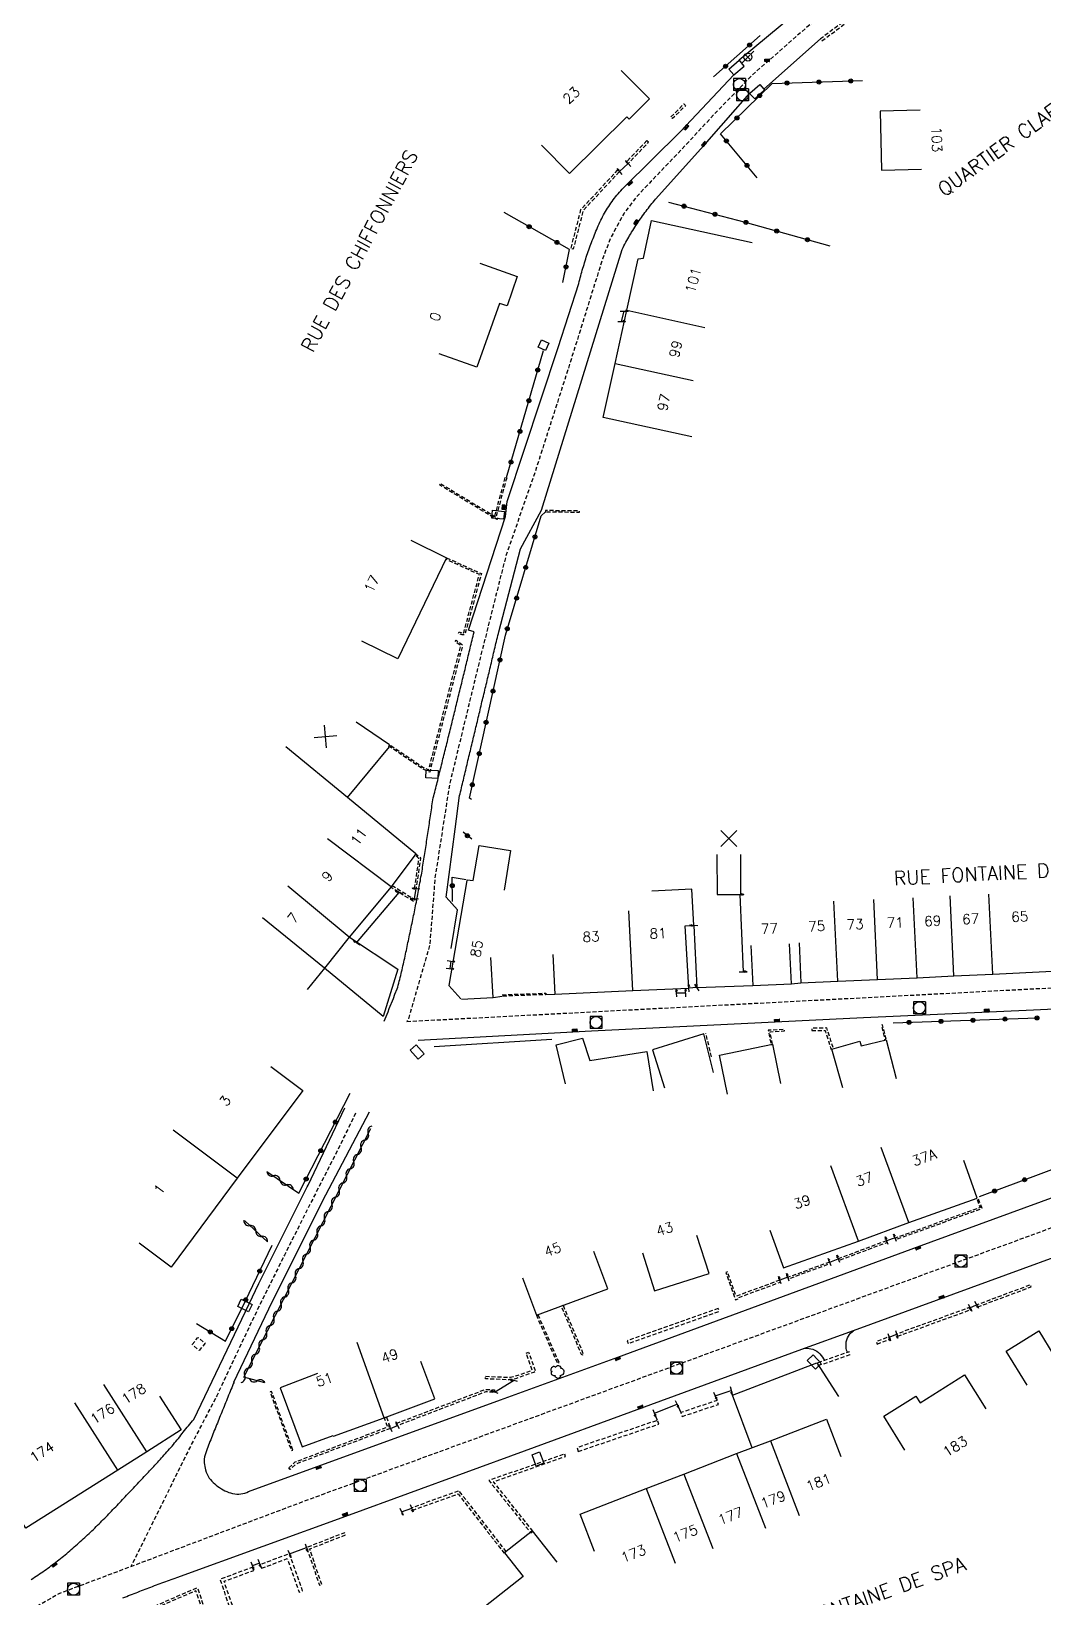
# Model space of a CAD drawing. Header units: millimetres. Extents: x 119599 to 140000, y 124063 to 129001.
# Drawn here: x 139207.2 to 139333.9, y 128109.9 to 128305.7 of the extents above; entities that cross this region are included whole.
import ezdxf
from ezdxf.enums import TextEntityAlignment as Align

# ---------------------------------------------------------------- set-up
doc = ezdxf.new("R2010")
doc.units = ezdxf.units.MM
doc.linetypes.add('DASHED', pattern=[0.75, 0.5, -0.25])
doc.layers.get('0').update_dxf_attribs({"linetype": 'CONTINUOUS'})
for name, color, linetype in [('W0001', 6, 'DASHED'), ('W0008', 7, 'CONTINUOUS'), ('W0017', 7, 'CONTINUOUS'), ('W0100', 7, 'CONTINUOUS'), ('W0105', 7, 'CONTINUOUS'), ('W0112', 1, 'DASHED'), ('W0300', 7, 'CONTINUOUS'), ('W0310', 3, 'CONTINUOUS'), ('W0322', 7, 'CONTINUOUS'), ('W0400', 7, 'CONTINUOUS'), ('W0420', 7, 'CONTINUOUS'), ('W0454', 7, 'CONTINUOUS'), ('W0989', 7, 'CONTINUOUS'), ('W0991', 7, 'CONTINUOUS'), ('W1102', 7, 'CONTINUOUS'), ('W1471', 7, 'CONTINUOUS')]:
    doc.layers.add(name, color=color, linetype=linetype)
doc.styles.get("Standard").update_dxf_attribs({"font": 'romans.shx', "width": 0.85})

# ---------------------------------------------------------------- blocks, each defined once
blk = doc.blocks.new('T420')
for p, q in [((0.75, 0.75), (-0.75, 0.75)), ((-0.75, 0.75), (-0.75, -0.75)), ((0.75, 0.75), (0.75, -0.75)), ((0.75, -0.75), (-0.75, -0.75))]:
    blk.add_line(p, q)
blk.add_ellipse((0, 0), major_axis=(-0.53, 0.53), ratio=1, start_param=3.926991, end_param=10.210176)
blk = doc.blocks.new('T400')
for p, q in [((-0.15, 0.3), (0.15, 0.3)), ((-0.15, -0.25), (-0.15, 0.3)), ((-0.15, 0.15), (0.15, 0.15)), ((-0.15, 0), (0.15, 0)), ((0.15, 0.3), (0.15, -0.25)), ((-0.15, -0.15), (0.15, -0.15)), ((-0.15, -0.25), (-0.15, -0.3)), ((-0.15, -0.3), (0.15, -0.3)), ((0.15, -0.3), (0.15, -0.25))]:
    blk.add_line(p, q)
blk = doc.blocks.new('t105o')
for p, q in [((-0.5, 0), (0.5, 0)), ((0.5, 0), (0.2, 0.1)), ((0.5, 0), (0.2, -0.1))]:
    blk.add_line(p, q)
blk = doc.blocks.new('T1471')
at = {"color": 0, "linetype": 'Continuous', "flags": 128}
blk.add_lwpolyline([(-0.75, -0.5), (-0.75, 0.5), (0.75, 0.5), (0.75, -0.5), (-0.75, -0.5)], dxfattribs=at)
blk = doc.blocks.new('T300')
for p, q in [((-0.8, 0.51), (-0.86, 0.34)), ((-0.86, 0.34), (-0.86, 0.17)), ((-0.86, 0.17), (-0.74, 0.06)), ((-0.69, 0.63), (-0.8, 0.51)), ((-0.8, -0.06), (-0.74, 0.06)), ((-0.74, 0.06), (-0.69, 0.11)), ((-0.57, 0.69), (-0.69, 0.63)), ((-0.46, 0.69), (-0.57, 0.69)), ((-0.29, 0.63), (-0.46, 0.69)), ((-0.29, 0.63), (-0.17, 0.74)), ((-0.23, 0.57), (-0.29, 0.63)), ((-0.17, 0.74), (-0.06, 0.8)), ((-0.06, 0.8), (0.06, 0.8)), ((0.06, 0.8), (0.23, 0.74)), ((0.23, 0.74), (0.34, 0.63)), ((0.34, 0.63), (0.4, 0.51)), ((0.46, 0.46), (0.34, 0.46)), ((0.4, 0.51), (0.4, 0.46)), ((0.57, 0.4), (0.46, 0.46)), ((0.57, 0.4), (0.69, 0.29)), ((0.69, 0.29), (0.74, 0.17)), ((0.74, 0.06), (0.69, -0.17)), ((0.74, 0.17), (0.74, 0.06)), ((-0.8, -0.17), (-0.8, -0.06)), ((-0.8, -0.23), (-0.8, -0.17)), ((-0.74, -0.34), (-0.8, -0.23)), ((-0.69, -0.4), (-0.74, -0.34)), ((-0.51, -0.46), (-0.69, -0.4)), ((-0.4, -0.46), (-0.51, -0.46)), ((-0.4, -0.46), (-0.34, -0.46)), ((-0.34, -0.46), (-0.34, -0.4)), ((-0.34, -0.51), (-0.34, -0.46)), ((-0.29, -0.63), (-0.34, -0.51)), ((-0.17, -0.74), (-0.29, -0.63)), ((-0.06, -0.8), (-0.17, -0.74)), ((0.06, -0.8), (-0.06, -0.8)), ((0.17, -0.74), (0.06, -0.8)), ((0.23, -0.69), (0.17, -0.74)), ((0.29, -0.46), (0.23, -0.46)), ((0.29, -0.63), (0.23, -0.69)), ((0.46, -0.4), (0.29, -0.46)), ((0.34, -0.51), (0.29, -0.63)), ((0.34, -0.51), (0.34, -0.46)), ((0.57, -0.34), (0.46, -0.4)), ((0.63, -0.29), (0.57, -0.34)), ((0.69, -0.17), (0.63, -0.29))]:
    blk.add_line(p, q)
blk = doc.blocks.new('t112o')
at = {"color": 0, "linetype": 'Continuous'}
for p, q in [((-0.5, 0.5), (0.5, 0.5)), ((-0.5, -0.5), (-0.5, 0.5)), ((0.5, 0.5), (0.5, -0.5)), ((0.5, -0.5), (-0.5, -0.5))]:
    blk.add_line(p, q, dxfattribs=at)
blk = doc.blocks.new('T454')
for p, q in [((-0.25, 0.25), (0.25, -0.25)), ((-0.25, -0.25), (0.25, 0.25)), ((0.75, 0.75), (0.375, 0.375)), ((-0.375, -0.375), (-0.75, -0.75))]:
    blk.add_line(p, q)
blk.add_ellipse((0, 0), major_axis=(0.354, 0.354), ratio=1, start_param=5.497787143782138, end_param=11.78097245096172)
blk = doc.blocks.new('t322o')
at = {"color": 0, "linetype": 'Continuous'}
for radius in [0.25, 0.15]:
    blk.add_circle((0, 0), radius, dxfattribs=at)
blk = doc.blocks.new('t310o')
at = {"color": 0, "linetype": 'Continuous'}
for centre, start, end in [((-0.5, 0.38), 216.8699, 323.1304), ((0.5, -0.37), 36.8699, 143.1303)]:
    blk.add_arc(centre, 0.625, start, end, dxfattribs=at)
blk = doc.blocks.new('t991o')
at = {"color": 0, "linetype": 'Continuous'}
for p, q in [((-1, 1), (1, -1)), ((-1, -1), (1, 1))]:
    blk.add_line(p, q, dxfattribs=at)

msp = doc.modelspace()

# ---------------------------------------------------------------- linework, layer by layer
at = {"layer": 'W0001', "flags": 128}
for points in [[(139468.25, 128515.43), (139466.72, 128510.46), (139465.15, 128505.4), (139462.57, 128496.9), (139461.75, 128494.07), (139460.79, 128490.73), (139460.13, 128488.43), (139458.82, 128482.54), (139457.54, 128477.65), (139456.53, 128473.46), (139454.64, 128465.25), (139453.02, 128457.68), (139451.5, 128450.15), (139449.09, 128437.3), (139446.37, 128421.27), (139444.26, 128408.9), (139441.62, 128394.5), (139441.29, 128392.53), (139440.64, 128390.06), (139439.77, 128388.02), (139438.61, 128384.76), (139436.42, 128381.79), (139432.71, 128377.53), (139428.8, 128373.41), (139424.29, 128369.32), (139394.27, 128337.52), (139375.3, 128349.34), (139368.57, 128353.77), (139304.43, 128306.35), (139297.39, 128300.18), (139292.6, 128295.25), (139289.59, 128291.99), (139287.08, 128289.34), (139284.77, 128286.92), (139282.86, 128284.89), (139281.38, 128282.92), (139279.7, 128279.86), (139278.67, 128277.17), (139274.64, 128264.27), (139270.07, 128250.02), (139266.63, 128240.23), (139263.34, 128227.15), (139259.53, 128211.44), (139257.72, 128199.78), (139257.08, 128191.47), (139254.4, 128182.16), (139254.23, 128181.89)], [(139563.02, 128239.66), (139436.82, 128193.35), (139395.59, 128178.28), (139241.5, 128121.95), (139210.69, 128110.34), (139206.44, 128107.86), (139200.22, 128104.4), (139185.68, 128095.07), (139175.07, 128088.1), (139130.89, 128058.94), (139123.69, 128054.1), (139120.53, 128051.87), (139117.35, 128049.53), (139113.85, 128046.61), (139110.55, 128043.64), (139107.81, 128040.96), (139104.23, 128037.07), (139100.81, 128033.05), (139097.46, 128028.67), (139094.39, 128024.27), (139091.96, 128020.44), (139088.6, 128014.49), (139086.7, 128010.5), (139084.15, 128004.07), (139082.63, 128000)], [(139254.23, 128181.89), (139378.78, 128188.38), (139400.41, 128187.16), (139409.31, 128183.29)], [(139247.81, 128170.42), (139245.13, 128164.96), (139241.58, 128158.02), (139238.91, 128152.69), (139235.77, 128146.37), (139233.52, 128141.64), (139230.44, 128135.1), (139227.02, 128128.54), (139219.71, 128113.74)]]:
    msp.add_lwpolyline(points, dxfattribs=at)
at = {"layer": 'W0008', "flags": 128}
for points in [[(139251.39, 128181.91), (139251.87, 128183.11), (139251.87, 128183.11), (139252.02, 128183.49), (139252.55, 128184.77), (139252.55, 128184.77), (139252.55, 128184.77), (139252.55, 128184.77), (139252.55, 128184.77), (139252.55, 128184.77), (139252.55, 128184.77), (139252.73, 128185.28), (139253.01, 128185.95), (139253.01, 128185.95), (139253.01, 128185.95), (139253.07, 128186.19), (139253.14, 128186.43), (139253.2, 128186.67), (139253.26, 128186.91), (139253.32, 128187.15), (139253.38, 128187.39), (139253.44, 128187.63), (139253.5, 128187.87), (139253.55, 128188.11), (139253.61, 128188.35), (139253.67, 128188.6), (139253.72, 128188.84), (139253.78, 128189.08), (139253.83, 128189.32), (139253.89, 128189.56), (139253.94, 128189.8), (139253.99, 128190.05), (139254.04, 128190.29), (139254.1, 128190.53), (139254.15, 128190.77), (139254.2, 128191.02), (139254.25, 128191.26), (139254.3, 128191.5), (139254.35, 128191.74), (139254.4, 128191.98), (139254.45, 128192.23), (139254.51, 128192.47), (139254.56, 128192.71), (139254.61, 128192.95), (139254.66, 128193.2), (139254.71, 128193.44), (139254.76, 128193.68), (139254.81, 128193.92), (139254.86, 128194.16), (139254.91, 128194.4), (139254.96, 128194.64), (139255.01, 128194.88), (139255.06, 128195.12), (139255.11, 128195.36), (139255.16, 128195.6), (139255.21, 128195.84), (139255.26, 128196.08), (139255.3, 128196.33), (139255.35, 128196.57), (139255.4, 128196.81), (139255.45, 128197.05), (139255.49, 128197.29), (139255.54, 128197.53), (139255.58, 128197.77), (139255.63, 128198.01), (139255.67, 128198.25), (139255.72, 128198.5), (139255.76, 128198.74), (139255.81, 128198.98), (139255.85, 128199.22), (139255.9, 128199.46), (139255.94, 128199.71), (139255.98, 128199.95), (139256.03, 128200.2), (139256.07, 128200.44), (139256.11, 128200.69), (139256.15, 128200.93), (139256.19, 128201.18), (139256.23, 128201.42), (139256.27, 128201.67), (139256.3, 128201.91), (139256.34, 128202.16), (139256.38, 128202.41), (139256.42, 128202.65), (139256.46, 128202.9), (139256.5, 128203.15), (139256.54, 128203.39), (139256.57, 128203.64), (139256.61, 128203.89), (139256.65, 128204.14), (139256.69, 128204.39), (139256.73, 128204.63), (139256.76, 128204.88), (139256.8, 128205.13), (139256.84, 128205.38), (139256.88, 128205.63), (139256.91, 128205.87), (139256.95, 128206.12), (139256.99, 128206.37), (139257.03, 128206.62), (139257.06, 128206.87), (139257.1, 128207.11), (139257.14, 128207.36), (139257.17, 128207.61), (139257.21, 128207.86), (139257.25, 128208.11), (139257.28, 128208.35), (139257.32, 128208.6), (139257.35, 128208.85), (139257.39, 128209.1), (139257.43, 128209.35), (139257.46, 128209.6), (139257.52, 128209.84), (139257.58, 128210.08), (139257.64, 128210.32), (139257.7, 128210.57), (139257.76, 128210.81), (139257.83, 128211.05), (139257.89, 128211.3), (139257.95, 128211.54), (139258.01, 128211.78), (139258.07, 128212.03), (139258.13, 128212.27), (139258.19, 128212.51), (139258.25, 128212.76), (139258.31, 128213), (139258.37, 128213.24), (139258.43, 128213.48), (139258.49, 128213.73), (139258.55, 128213.97), (139258.61, 128214.21), (139258.67, 128214.46), (139258.73, 128214.7), (139258.79, 128214.94), (139258.85, 128215.19), (139258.91, 128215.43), (139258.98, 128215.67), (139259.04, 128215.92), (139259.1, 128216.16), (139259.16, 128216.4), (139259.22, 128216.65), (139259.28, 128216.89), (139259.34, 128217.13), (139259.4, 128217.38), (139259.46, 128217.62), (139259.52, 128217.86), (139259.58, 128218.11), (139259.64, 128218.35), (139259.7, 128218.59), (139259.76, 128218.83), (139259.82, 128219.08), (139259.88, 128219.32), (139259.94, 128219.56), (139260, 128219.81), (139260.06, 128220.05), (139260.12, 128220.29), (139260.18, 128220.54), (139260.24, 128220.78), (139260.3, 128221.02), (139260.35, 128221.27), (139260.41, 128221.51), (139260.47, 128221.75), (139260.53, 128222), (139260.59, 128222.24), (139260.65, 128222.48), (139260.71, 128222.73), (139260.77, 128222.97), (139260.83, 128223.21), (139260.89, 128223.46), (139260.95, 128223.7), (139261.01, 128223.94), (139261.07, 128224.19), (139261.13, 128224.43), (139261.19, 128224.67), (139261.25, 128224.92), (139261.31, 128225.16), (139261.37, 128225.4), (139261.43, 128225.65), (139261.49, 128225.89), (139261.54, 128226.14), (139261.6, 128226.38), (139261.66, 128226.62), (139261.72, 128226.87), (139261.78, 128227.11), (139261.84, 128227.35), (139261.9, 128227.6), (139261.96, 128227.84), (139262.02, 128228.08), (139262.08, 128228.33), (139262.14, 128228.57), (139262.19, 128228.81), (139262.25, 128229.06), (139262.31, 128229.3), (139262.37, 128229.56), (139262.44, 128229.81), (139262.5, 128230.07), (139262.56, 128230.32), (139262.62, 128230.58), (139261.94, 128230.81), (139266.56, 128245.01), (139266.74, 128246.9), (139273.12, 128266.16), (139275.71, 128274.15), (139275.77, 128274.39), (139275.83, 128274.63), (139275.9, 128274.86), (139275.96, 128275.1), (139276.02, 128275.34), (139276.09, 128275.57), (139276.16, 128275.81), (139276.23, 128276.04), (139276.3, 128276.28), (139276.37, 128276.51), (139276.44, 128276.74), (139276.51, 128276.98), (139276.59, 128277.21), (139276.66, 128277.44), (139276.74, 128277.67), (139276.82, 128277.9), (139276.9, 128278.14), (139276.98, 128278.37), (139277.06, 128278.6), (139277.15, 128278.83), (139277.23, 128279.06), (139277.32, 128279.28), (139277.41, 128279.52), (139277.5, 128279.75), (139277.59, 128279.98), (139277.68, 128280.22), (139277.77, 128280.45), (139277.86, 128280.68), (139277.96, 128280.91), (139278.06, 128281.14), (139278.16, 128281.37), (139278.26, 128281.6), (139278.36, 128281.82), (139278.47, 128282.05), (139278.58, 128282.27), (139278.7, 128282.49), (139278.81, 128282.71), (139278.94, 128282.93), (139279.06, 128283.15), (139279.19, 128283.36), (139279.32, 128283.57), (139279.46, 128283.78), (139279.59, 128283.99), (139279.73, 128284.19), (139279.88, 128284.39), (139280.02, 128284.59), (139280.17, 128284.79), (139280.32, 128284.99), (139280.48, 128285.18), (139280.64, 128285.37), (139280.8, 128285.56), (139280.96, 128285.74), (139281.13, 128285.93), (139281.3, 128286.11), (139288.42, 128293.15), (139295.13, 128300.23), (139296.42, 128301.32), (139295.79, 128302.11), (139317.04, 128319.79)], [(139259.77, 128191), (139260.55, 128195.84), (139259.15, 128197.43), (139260.24, 128205.91), (139260.81, 128210.12), (139260.87, 128210.36), (139260.93, 128210.61), (139260.99, 128210.85), (139261.05, 128211.1), (139261.1, 128211.34), (139261.16, 128211.58), (139261.22, 128211.83), (139261.28, 128212.07), (139261.34, 128212.32), (139261.4, 128212.56), (139261.45, 128212.8), (139261.51, 128213.05), (139261.57, 128213.29), (139261.63, 128213.54), (139261.69, 128213.78), (139261.75, 128214.02), (139261.8, 128214.27), (139261.86, 128214.51), (139261.92, 128214.76), (139261.98, 128215), (139262.04, 128215.24), (139262.1, 128215.49), (139262.16, 128215.73), (139262.21, 128215.98), (139262.27, 128216.22), (139262.33, 128216.46), (139262.39, 128216.71), (139262.45, 128216.95), (139262.51, 128217.2), (139262.56, 128217.44), (139262.62, 128217.68), (139262.68, 128217.93), (139262.74, 128218.17), (139262.8, 128218.42), (139262.86, 128218.66), (139262.91, 128218.9), (139262.97, 128219.15), (139263.03, 128219.39), (139263.09, 128219.64), (139263.15, 128219.88), (139263.21, 128220.12), (139263.26, 128220.37), (139263.32, 128220.61), (139263.38, 128220.86), (139263.44, 128221.1), (139263.5, 128221.34), (139263.56, 128221.59), (139263.61, 128221.83), (139263.67, 128222.08), (139263.73, 128222.32), (139263.79, 128222.56), (139263.85, 128222.81), (139263.91, 128223.05), (139263.96, 128223.29), (139264.02, 128223.54), (139264.08, 128223.78), (139264.14, 128224.03), (139264.2, 128224.27), (139264.26, 128224.51), (139264.31, 128224.76), (139264.37, 128225), (139264.43, 128225.25), (139264.49, 128225.49), (139264.55, 128225.73), (139264.61, 128225.98), (139264.66, 128226.22), (139264.72, 128226.47), (139264.78, 128226.71), (139264.84, 128226.95), (139264.9, 128227.2), (139264.96, 128227.44), (139265.01, 128227.69), (139265.07, 128227.93), (139265.13, 128228.17), (139265.19, 128228.42), (139265.25, 128228.66), (139265.31, 128228.91), (139265.36, 128229.15), (139265.42, 128229.39), (139265.48, 128229.64), (139265.54, 128229.88), (139265.6, 128230.13), (139265.66, 128230.37), (139265.71, 128230.61), (139268.44, 128240.98), (139271.07, 128245.8), (139281.15, 128278.41), (139281.26, 128278.63), (139281.37, 128278.85), (139281.49, 128279.07), (139281.6, 128279.29), (139281.72, 128279.51), (139281.84, 128279.72), (139281.96, 128279.94), (139282.08, 128280.15), (139282.21, 128280.36), (139282.33, 128280.57), (139282.46, 128280.78), (139282.59, 128280.99), (139282.73, 128281.2), (139282.86, 128281.4), (139283, 128281.61), (139283.14, 128281.81), (139283.28, 128282.01), (139283.42, 128282.21), (139283.56, 128282.41), (139283.7, 128282.61), (139283.84, 128282.81), (139283.99, 128283), (139284.13, 128283.19), (139284.28, 128283.38), (139284.42, 128283.58), (139284.57, 128283.77), (139284.72, 128283.96), (139284.87, 128284.14), (139285.02, 128284.33), (139285.17, 128284.52), (139285.32, 128284.7), (139291.73, 128291.81), (139297.11, 128297.93), (139298.36, 128299.04), (139298.86, 128298.45), (139305.95, 128304.73)], [(139255.62, 128179.56), (139277.29, 128180.72), (139311.33, 128182.37), (139332.59, 128183.34), (139345.6, 128183.98), (139357.78, 128184.58), (139366.88, 128184.97), (139373.98, 128186.4), (139388.09, 128185.83), (139388.54, 128185.67)], [(139232.59, 128136.78), (139237.37, 128146.84), (139244.1, 128160.2), (139249.56, 128170.6)], [(139234.49, 128146.58), (139235.72, 128149.12), (139241.76, 128161.2), (139241.88, 128161.43), (139246.46, 128171.07)], [(139232.6, 128136.8), (139232.5, 128136.57), (139232.41, 128136.33), (139232.31, 128136.1), (139232.21, 128135.87), (139232.12, 128135.63), (139232.02, 128135.4), (139231.92, 128135.17), (139231.83, 128134.93), (139231.73, 128134.7), (139231.64, 128134.47), (139231.54, 128134.23), (139231.45, 128134), (139231.35, 128133.76), (139231.26, 128133.53), (139231.16, 128133.3), (139231.07, 128133.06), (139230.97, 128132.83), (139230.88, 128132.59), (139230.79, 128132.36), (139230.69, 128132.13), (139230.6, 128131.9), (139230.51, 128131.67), (139230.41, 128131.44), (139230.32, 128131.21), (139230.23, 128130.98), (139230.13, 128130.75), (139230.04, 128130.52), (139229.95, 128130.29), (139229.86, 128130.06), (139229.77, 128129.83), (139229.68, 128129.6), (139229.59, 128129.37), (139229.5, 128129.14), (139229.42, 128128.91), (139229.33, 128128.68), (139229.25, 128128.44), (139229.16, 128128.2), (139229.07, 128127.95), (139228.98, 128127.7), (139228.92, 128127.45), (139228.88, 128127.18), (139228.86, 128126.95), (139228.87, 128126.72), (139228.89, 128126.49), (139228.93, 128126.27), (139228.98, 128126.04), (139229.04, 128125.82), (139229.12, 128125.55), (139229.22, 128125.29), (139229.35, 128125.05), (139229.5, 128124.81), (139229.65, 128124.61), (139229.82, 128124.42), (139230, 128124.24), (139230.19, 128124.07), (139230.38, 128123.91), (139230.59, 128123.76), (139230.8, 128123.61), (139231.02, 128123.48), (139231.24, 128123.35), (139231.46, 128123.23), (139231.69, 128123.11), (139231.93, 128123.02), (139232.17, 128122.94), (139232.42, 128122.87), (139232.68, 128122.83), (139232.94, 128122.81), (139233.19, 128122.81), (139233.45, 128122.83), (139233.69, 128122.87), (139233.94, 128122.93), (139234.18, 128123.01), (139234.42, 128123.11), (139265.93, 128134.58), (139280.59, 128139.92), (139318.08, 128153.71), (139354.67, 128167.08)], [(139218.69, 128109.83), (139218.93, 128109.92), (139219.17, 128110.02), (139219.4, 128110.11), (139219.64, 128110.2), (139219.88, 128110.29), (139220.11, 128110.38), (139220.34, 128110.47), (139220.57, 128110.56), (139220.8, 128110.65), (139221.03, 128110.74), (139221.26, 128110.83), (139221.5, 128110.92), (139221.73, 128111.01), (139221.96, 128111.1), (139222.19, 128111.18), (139222.42, 128111.27), (139222.65, 128111.36), (139222.89, 128111.44), (139223.12, 128111.53), (139223.35, 128111.62), (139223.58, 128111.7), (139223.82, 128111.79), (139224.05, 128111.87), (139224.28, 128111.96), (139224.52, 128112.04), (139224.75, 128112.12), (139224.98, 128112.21), (139225.22, 128112.29), (139225.45, 128112.37), (139247.02, 128120.23), (139268.91, 128128.19), (139283.48, 128133.53), (139303.62, 128140.94), (139310.08, 128143.24), (139356.41, 128160.17)], [(139207.22, 128112.14), (139207.44, 128112.27), (139207.65, 128112.41), (139207.86, 128112.54), (139208.07, 128112.68), (139208.27, 128112.82), (139208.48, 128112.96), (139208.69, 128113.1), (139208.89, 128113.24), (139209.1, 128113.39), (139209.3, 128113.53), (139209.5, 128113.68), (139209.7, 128113.83), (139209.9, 128113.98), (139210.1, 128114.13), (139210.3, 128114.29), (139210.5, 128114.44), (139210.7, 128114.59), (139210.89, 128114.75), (139211.09, 128114.91), (139211.28, 128115.06), (139211.48, 128115.22), (139211.67, 128115.38), (139211.86, 128115.54), (139212.05, 128115.71), (139212.24, 128115.87), (139212.43, 128116.03), (139212.62, 128116.2), (139212.81, 128116.36), (139213, 128116.53), (139213.19, 128116.69), (139213.37, 128116.86), (139213.56, 128117.03), (139213.74, 128117.2), (139213.93, 128117.36), (139214.11, 128117.53), (139214.29, 128117.7), (139214.47, 128117.87), (139214.65, 128118.04), (139214.83, 128118.22), (139215.01, 128118.39), (139215.19, 128118.56), (139215.36, 128118.74), (139215.54, 128118.91), (139215.72, 128119.08), (139215.89, 128119.26), (139216.07, 128119.44), (139216.24, 128119.61), (139216.42, 128119.79), (139216.59, 128119.97), (139216.76, 128120.14), (139216.94, 128120.32), (139217.11, 128120.5), (139217.28, 128120.68), (139217.45, 128120.86), (139217.62, 128121.04), (139217.8, 128121.22), (139217.97, 128121.39), (139218.14, 128121.57), (139218.31, 128121.75), (139218.48, 128121.93), (139218.65, 128122.11), (139218.82, 128122.3), (139218.99, 128122.48), (139219.16, 128122.66), (139219.33, 128122.84), (139219.5, 128123.02), (139219.67, 128123.2), (139219.84, 128123.38), (139220.01, 128123.56), (139220.18, 128123.74), (139220.35, 128123.92), (139220.52, 128124.1), (139220.69, 128124.28), (139220.86, 128124.45), (139221.03, 128124.63), (139221.2, 128124.81), (139221.37, 128124.99), (139221.54, 128125.17), (139221.71, 128125.35), (139221.88, 128125.53), (139222.04, 128125.71), (139222.21, 128125.89), (139222.38, 128126.07), (139222.55, 128126.25), (139222.71, 128126.43), (139222.88, 128126.61), (139223.05, 128126.79), (139223.21, 128126.97), (139223.38, 128127.15), (139223.54, 128127.34), (139223.71, 128127.52), (139223.87, 128127.7), (139224.04, 128127.89), (139224.2, 128128.07), (139224.36, 128128.26), (139224.53, 128128.44), (139224.69, 128128.63), (139224.85, 128128.81), (139225.01, 128129), (139225.17, 128129.19), (139225.33, 128129.38), (139225.49, 128129.57), (139225.64, 128129.77), (139225.8, 128129.97), (139225.95, 128130.17), (139226.1, 128130.37), (139226.25, 128130.56), (139226.41, 128130.76), (139226.57, 128130.95), (139226.74, 128131.15), (139226.9, 128131.35), (139227.07, 128131.55), (139227.25, 128131.75), (139227.42, 128131.94), (139227.59, 128132.14), (139234.5, 128146.6)]]:
    msp.add_lwpolyline(points, dxfattribs=at)
at = {"layer": 'W0017', "flags": 128}
for points in [[(139295.13, 128300.23), (139294.5, 128300.95), (139295.77, 128302.08)], [(139298.85, 128298.47), (139298.94, 128298.35), (139297.74, 128297.21), (139297.13, 128297.87)], [(139290.49, 128186.15), (139297.48, 128186.38)], [(139302.33, 128186.61), (139303.49, 128186.71)], [(139265, 128184.9), (139266.14, 128185.04)], [(139271.58, 128185.24), (139272.72, 128185.28)], [(139309.31, 128140.53), (139309.22, 128140.78), (139309.17, 128141.04), (139309.15, 128141.31), (139309.15, 128141.58), (139309.18, 128141.84), (139309.23, 128142.1), (139309.33, 128142.35), (139309.44, 128142.56), (139309.57, 128142.75), (139309.72, 128142.93), (139309.89, 128143.09), (139310.08, 128143.23)], [(139303.62, 128140.94), (139303.84, 128141), (139304.07, 128141.03), (139304.29, 128141.04), (139304.52, 128141.02), (139304.75, 128140.98), (139305, 128140.9), (139305.24, 128140.79), (139305.47, 128140.65), (139305.68, 128140.49), (139305.88, 128140.32), (139306.05, 128140.14), (139306.2, 128139.94), (139306.33, 128139.72), (139306.43, 128139.49)]]:
    msp.add_lwpolyline(points, dxfattribs=at)
at = {"layer": 'W0100', "flags": 128}
for points in [[(139281.03, 128300.75), (139284.55, 128297.21), (139282.02, 128294.69), (139281.73, 128294.98), (139274.57, 128287.9), (139271.06, 128291.45)], [(139318.42, 128295.79), (139313.42, 128295.68), (139313.58, 128288.31), (139318.58, 128288.42)], [(139281.88, 128289.13), (139280.82, 128288.14)], [(139289.84, 128254.96), (139278.76, 128257.39), (139280.25, 128264.16), (139281.74, 128270.81), (139283.16, 128277.21), (139283.82, 128277.29), (139284.82, 128282.01), (139297.42, 128279.25)], [(139263.32, 128276.7), (139268.03, 128275.02), (139266.74, 128271.35), (139265.78, 128271.66), (139262.97, 128263.69), (139258.26, 128265.34)], [(139281.08, 128269.41), (139281.4, 128270.7)], [(139254.69, 128242.04), (139259.19, 128239.86), (139253.07, 128227.23), (139248.57, 128229.41)], [(139255.35, 128202.85), (139246.8, 128209.87), (139252.05, 128216.22), (139251.96, 128216.28), (139252.03, 128216.48), (139247.89, 128219.29)], [(139261.74, 128199.61), (139262.5, 128199.49), (139263.25, 128203.88), (139267.16, 128203.25), (139266.37, 128198.32)], [(139255.35, 128202.83), (139252.26, 128198.72), (139247.01, 128192.41), (139243.93, 128188.53), (139241.74, 128185.88)], [(139293, 128202.74), (139293.01, 128197.74), (139296, 128197.75), (139296, 128202.75)], [(139261.72, 128199.53), (139259.48, 128186.39), (139260.95, 128184.7)], [(139247.91, 128191.72), (139253.25, 128198.02)], [(139255.16, 128197.22), (139255.36, 128198.49)], [(139272.48, 128190.27), (139272.71, 128185.28), (139282.46, 128185.74), (139289.48, 128186.07), (139289.03, 128193.84), (139290.09, 128193.88), (139289.85, 128198.44), (139284.86, 128198.18)], [(139295.86, 128197.74), (139296.26, 128188.11)], [(139290.09, 128193.88), (139290.49, 128186.15), (139289.48, 128186.07)], [(139303.26, 128191.71), (139303.49, 128186.71), (139308.1, 128186.93), (139313.09, 128187.15), (139318.05, 128187.35), (139322.62, 128187.59), (139327.5, 128187.82), (139334.95, 128188.19), (139341.24, 128188.5), (139348.26, 128188.8), (139355.76, 128189.11), (139355.76, 128189.25), (139358.85, 128189.38), (139358.64, 128194.38)], [(139247.03, 128192.42), (139253.07, 128188.43), (139251.26, 128182.51), (139243.93, 128188.53)], [(139297.24, 128191.37), (139297.48, 128186.38), (139302.33, 128186.61), (139302.09, 128191.6)], [(139259.61, 128188.5), (139259.74, 128189.44)], [(139261.04, 128184.69), (139264.99, 128184.9), (139264.73, 128189.89)], [(139287.93, 128185.45), (139289.07, 128185.46)], [(139274.07, 128174.11), (139272.87, 128178.96), (139276.19, 128179.78), (139277.11, 128176.99), (139284.23, 128178.14), (139285.03, 128173.2)], [(139292.56, 128175.51), (139291.34, 128180.36), (139284.93, 128178.36), (139286.42, 128173.58)], [(139308.73, 128173.6), (139307.35, 128178.41), (139310.87, 128179.42), (139311.04, 128178.82), (139314.18, 128179.61), (139315.41, 128174.77)], [(139294.32, 128172.78), (139293.32, 128177.68), (139299.95, 128179.03), (139300.95, 128174.13)], [(139237.2, 128176.25), (139241.2, 128173.26), (139233, 128162.3), (139224.75, 128151.19), (139220.73, 128154.17)], [(139299.63, 128155.78), (139301.32, 128151.07), (139310.71, 128154.44), (139317.01, 128156.77), (139325.53, 128159.81), (139323.86, 128164.52)], [(139283.67, 128152.96), (139285.2, 128148.2), (139292.01, 128150.39), (139290.48, 128155.15)], [(139315.27, 128154.83), (139314.22, 128154.48)], [(139268.68, 128149.85), (139270.41, 128145.16), (139279.34, 128148.45), (139277.61, 128153.15)], [(139307.11, 128151.81), (139308.17, 128152.21)], [(139301.87, 128149.91), (139300.86, 128149.55)], [(139324.64, 128146.1), (139325.46, 128146.47)], [(139314.53, 128142.42), (139315.48, 128142.78)], [(139331.78, 128136.43), (139329.17, 128140.69), (139333.26, 128143.2), (139335.15, 128140.12), (139337.61, 128141.63), (139340.42, 128143.34), (139343.02, 128139.08)], [(139243.04, 128137.86), (139238.36, 128136.1), (139241.13, 128128.71), (139244.99, 128130.14), (139245.05, 128130.05), (139251.38, 128132.34), (139257.7, 128134.71), (139255.95, 128139.39)], [(139297.41, 128128.6), (139294.93, 128135.16), (139305.5, 128139.21), (139308.18, 128134.99)], [(139265.19, 128135.55), (139267.57, 128137.02)], [(139316.51, 128128.29), (139313.86, 128132.53), (139317.86, 128135.04), (139318.41, 128134.2), (139323.94, 128137.7), (139326.62, 128133.47)], [(139223.28, 128135.05), (139225.98, 128130.84), (139221.71, 128128.1), (139218.05, 128125.78), (139206.57, 128118.53), (139203.9, 128122.76)], [(139293.03, 128134.54), (139292.79, 128135.07), (139294.77, 128135.77), (139294.89, 128135.21)], [(139285.55, 128132.01), (139285.17, 128132.92), (139288.01, 128134.05), (139288.47, 128132.99)], [(139252.15, 128131.02), (139253.06, 128131.39)], [(139277.69, 128115.62), (139275.88, 128120.28), (139284.15, 128123.49), (139288.85, 128125.31), (139295.43, 128127.88), (139299.68, 128129.48), (139306.7, 128132.17), (139308.49, 128127.51)], [(139253.53, 128120.6), (139254.83, 128121.05)], [(139273.03, 128114.31), (139269.93, 128118.23), (139266.43, 128115.47), (139268.77, 128112.52), (139262.48, 128107.56), (139265.58, 128103.63)], [(139239.53, 128115.35), (139241.67, 128116.12)], [(139234.89, 128113.86), (139235.75, 128114.18)]]:
    msp.add_lwpolyline(points, dxfattribs=at)
at = {"layer": 'W0112', "flags": 128}
for points in [[(139306.12, 128304.47), (139311.78, 128308.68), (139311.97, 128308.8), (139312.16, 128308.9), (139312.36, 128308.99), (139312.58, 128309.06), (139312.81, 128309.12), (139313.04, 128309.17), (139313.28, 128309.22), (139313.52, 128309.27), (139313.77, 128309.31), (139314.02, 128309.37), (139314.27, 128309.42), (139314.51, 128309.48), (139314.76, 128309.54), (139315, 128309.59), (139315.24, 128309.64), (139315.48, 128309.68), (139315.71, 128309.72), (139315.97, 128309.75), (139316.22, 128309.77), (139316.47, 128309.79), (139316.72, 128309.81), (139316.98, 128309.82), (139317.23, 128309.83), (139317.49, 128309.83), (139317.74, 128309.83), (139318, 128309.83), (139318.26, 128309.83), (139318.52, 128309.83), (139318.78, 128309.82), (139319.04, 128309.81), (139319.3, 128309.79), (139319.55, 128309.77), (139319.81, 128309.75), (139320.07, 128309.73), (139320.33, 128309.7), (139320.59, 128309.67), (139324.35, 128309.15), (139324.39, 128309.46), (139320.63, 128309.97), (139320.36, 128310.01), (139320.1, 128310.03), (139319.84, 128310.06), (139319.58, 128310.08), (139319.31, 128310.1), (139319.05, 128310.11), (139318.79, 128310.13), (139318.53, 128310.13), (139318.26, 128310.14), (139318, 128310.14), (139317.74, 128310.14), (139317.48, 128310.14), (139317.23, 128310.13), (139316.97, 128310.13), (139316.71, 128310.11), (139316.45, 128310.1), (139316.19, 128310.08), (139315.93, 128310.05), (139315.67, 128310.02), (139315.43, 128309.99), (139315.18, 128309.94), (139314.93, 128309.89), (139314.69, 128309.84), (139314.44, 128309.78), (139314.2, 128309.72), (139313.95, 128309.67), (139313.71, 128309.62), (139313.46, 128309.57), (139313.22, 128309.52), (139312.98, 128309.48), (139312.73, 128309.42), (139312.49, 128309.35), (139312.26, 128309.28), (139312.03, 128309.18), (139311.81, 128309.07), (139311.6, 128308.93), (139305.94, 128304.72)], [(139287.25, 128294.96), (139288.87, 128296.6), (139289.07, 128296.39), (139287.45, 128294.76)], [(139284.24, 128292), (139281.66, 128289.34), (139281.88, 128289.13), (139284.45, 128291.79)], [(139280.78, 128288.1), (139276.26, 128283.26), (139275.02, 128278.42), (139274.73, 128278.5), (139275.99, 128283.4), (139280.56, 128288.3)], [(139265.21, 128245.06), (139266.54, 128249.93), (139266.71, 128249.89), (139265.38, 128245.01)], [(139258.46, 128249.11), (139265.58, 128244.81), (139265.47, 128244.63), (139258.35, 128248.93)], [(139271.7, 128245.59), (139271.7, 128245.61), (139275.79, 128245.55), (139275.79, 128245.7), (139271.56, 128245.76), (139271.54, 128245.61)], [(139252.21, 128216.37), (139256.28, 128213.64), (139256.94, 128213.34), (139260.94, 128228.77), (139260.93, 128228.87), (139260.88, 128228.93), (139260.77, 128229.03), (139260.25, 128229.39), (139260.36, 128229.56), (139260.89, 128229.19), (139261.04, 128229.07), (139261.12, 128228.95), (139261.14, 128228.75), (139257.07, 128213.06), (139256.19, 128213.46), (139252.1, 128216.2)], [(139255.19, 128198.51), (139255.73, 128202.25), (139255.24, 128202.71), (139255.35, 128202.83), (139255.92, 128202.32), (139255.36, 128198.49)], [(139252.38, 128198.89), (139255.25, 128197.09), (139255.11, 128196.85), (139252.23, 128198.65)], [(139266.14, 128185.23), (139271.58, 128185.42), (139271.59, 128185.24), (139266.14, 128185.04)], [(139314.17, 128179.66), (139313.72, 128181.45), (139313.55, 128181.41), (139314, 128179.61)], [(139299.95, 128179.02), (139299.64, 128180.6), (139301.44, 128180.7), (139301.43, 128180.89), (139299.41, 128180.78), (139299.76, 128178.98)], [(139304.88, 128180.76), (139306.53, 128180.77), (139307.26, 128178.44), (139307.55, 128178.53), (139306.74, 128181.07), (139304.88, 128181.06)], [(139325.53, 128159.61), (139325.91, 128158.63), (139315.3, 128154.8), (139315.36, 128154.62), (139326.17, 128158.52), (139325.71, 128159.68)], [(139314.2, 128154.47), (139308.21, 128152.23), (139308.28, 128152.03), (139314.27, 128154.27)], [(139300.84, 128149.54), (139295.41, 128147.54), (139294.33, 128150.57), (139294.09, 128150.49), (139295.31, 128147.07), (139295.69, 128147.26), (139295.65, 128147.36), (139300.93, 128149.3)], [(139307.09, 128151.8), (139301.87, 128149.9), (139301.94, 128149.72), (139307.15, 128151.63)], [(139325.61, 128146.21), (139332.28, 128148.7), (139332.19, 128148.95), (139325.52, 128146.46)], [(139273.75, 128146.4), (139276.3, 128140.26), (139276.09, 128140.17), (139273.54, 128146.32)], [(139273.25, 128139.24), (139270.62, 128145.25), (139270.41, 128145.16), (139273.04, 128139.15)], [(139293.16, 128146.02), (139281.76, 128141.98), (139281.89, 128141.62), (139293.28, 128145.66)], [(139315.59, 128142.53), (139324.66, 128145.83), (139324.55, 128146.11), (139315.49, 128142.82)], [(139227.36, 128141.5), (139228.09, 128142.39), (139228.97, 128141.67), (139228.24, 128140.77)], [(139313.03, 128141.56), (139314.6, 128142.15), (139314.49, 128142.45), (139312.92, 128141.85)], [(139264.07, 128137.53), (139267, 128137.41), (139267.19, 128137.43), (139267.51, 128137.49), (139267.84, 128137.57), (139269.91, 128138.3), (139269.13, 128140.42), (139269.43, 128140.53), (139270.33, 128138.1), (139270.08, 128138.02), (139267.93, 128137.27), (139267.58, 128137.17), (139267.23, 128137.12), (139267.01, 128137.09), (139264.06, 128137.21)], [(139305.66, 128138.86), (139309.65, 128140.25), (139309.53, 128140.59), (139305.55, 128139.19)], [(139239.96, 128128.31), (139237.29, 128135.63), (139237.11, 128135.57), (139239.78, 128128.24)], [(139252.89, 128131.64), (139264.05, 128135.9), (139265.19, 128135.84), (139265.17, 128135.53), (139264.1, 128135.59), (139253, 128131.35)], [(139288.63, 128132.5), (139293.18, 128134.02), (139293.02, 128134.51), (139288.47, 128132.99)], [(139239.44, 128126.1), (139240.24, 128126.82), (139251.8, 128131.19), (139251.39, 128132.37), (139251.66, 128132.46), (139252.16, 128131.02), (139240.39, 128126.58), (139239.63, 128125.89)], [(139275.66, 128128.14), (139285.71, 128131.55), (139285.55, 128132.02), (139275.5, 128128.61)], [(139269.97, 128118.17), (139265.05, 128124.34), (139274.07, 128127.51), (139273.95, 128127.83), (139264.48, 128124.5), (139269.71, 128117.96)], [(139254.92, 128120.77), (139260.62, 128122.83), (139266.38, 128115.43), (139266.64, 128115.62), (139260.73, 128123.22), (139254.81, 128121.07)], [(139243.56, 128111.5), (139242.06, 128115.95), (139246.53, 128117.69), (139246.42, 128117.97), (139241.68, 128116.12), (139243.28, 128111.41)], [(139236.05, 128113.54), (139239.25, 128114.73), (139240.73, 128110.55), (139241.18, 128110.71), (139239.53, 128115.35), (139235.88, 128113.99)], [(139234.08, 128103.89), (139231.36, 128111.9), (139235.07, 128113.26), (139234.92, 128113.65), (139230.84, 128112.15), (139233.69, 128103.76)], [(139230.58, 128102.67), (139227.84, 128110.72), (139219.35, 128107.07), (139219.24, 128107.34), (139228.01, 128111.11), (139230.85, 128102.77)]]:
    msp.add_lwpolyline(points, close=True, dxfattribs=at)
for points in [[(139259.19, 128239.86), (139263.53, 128237.87), (139261.52, 128230.41), (139261.48, 128230.34), (139261.37, 128230.22), (139261.26, 128230.2), (139261.13, 128230.21), (139260.68, 128230.39), (139260.76, 128230.59), (139261.18, 128230.42), (139261.25, 128230.41), (139261.26, 128230.42), (139261.31, 128230.46), (139261.32, 128230.48), (139263.28, 128237.75), (139259.1, 128239.67)], [(139292.33, 128177.46), (139291.6, 128180.42)]]:
    msp.add_lwpolyline(points, dxfattribs=at)
at = {"layer": 'W0310', "flags": 128}
for points in [[(139236.47, 128136.7), (139233.82, 128137.41), (139249.69, 128168.52)], [(139236.7, 128163.14), (139240.71, 128160.41)], [(139236.79, 128154.34), (139233.94, 128156.96)]]:
    msp.add_lwpolyline(points, dxfattribs=at)
at = {"layer": 'W0322', "flags": 128}
for points in [[(139292.57, 128299.99), (139298.42, 128305.13)], [(139298.04, 128287.37), (139293.46, 128292.85), (139299.89, 128299.14), (139311.19, 128299.51)], [(139286.95, 128284.32), (139296.52, 128281.81), (139307.13, 128278.83)], [(139273.74, 128274.25), (139274.54, 128278.39), (139266.38, 128283.01)], [(139266.68, 128249.89), (139271.3, 128265.78)], [(139262.29, 128209.65), (139262.03, 128209.81), (139266.55, 128230.19), (139271.03, 128245.09), (139271.54, 128245.6)], [(139262.33, 128204.66), (139261.24, 128205.55)], [(139259.92, 128196.87), (139259.9, 128199.91), (139261.65, 128199.65)], [(139315.03, 128181.7), (139333.09, 128182.32)], [(139272.34, 128179.64), (139257.62, 128178.7)], [(139240.71, 128160.41), (139247.13, 128172.91)], [(139325.85, 128159.99), (139359.47, 128172.53)], [(139227.91, 128144.11), (139231.55, 128141.92), (139233.98, 128146.89), (139237.38, 128153.91)]]:
    msp.add_lwpolyline(points, dxfattribs=at)
at = {"layer": 'W1102', "flags": 128}
for points in [[(139281.74, 128270.81), (139291.5, 128268.64)], [(139280.25, 128264.16), (139290.02, 128262.02)], [(139246.8, 128209.87), (139239.09, 128216.24)], [(139252.26, 128198.72), (139244.27, 128204.73)], [(139247.01, 128192.41), (139239.32, 128198.8)], [(139313.09, 128187.15), (139312.64, 128197.14)], [(139318.05, 128187.35), (139317.54, 128197.34)], [(139322.62, 128187.59), (139322.15, 128197.58)], [(139327.5, 128187.82), (139327, 128197.81)], [(139282.46, 128185.74), (139281.98, 128195.73)], [(139308.1, 128186.93), (139307.63, 128196.92)], [(139243.93, 128188.53), (139236.17, 128194.83)], [(139233, 128162.3), (139224.99, 128168.29)], [(139317.01, 128156.77), (139313.54, 128166.15)], [(139310.71, 128154.44), (139307.24, 128163.82)], [(139251.38, 128132.34), (139247.98, 128141.75)], [(139221.71, 128128.1), (139216.31, 128136.52)], [(139218.05, 128125.78), (139212.69, 128134.22)], [(139299.68, 128129.48), (139303.27, 128120.14)], [(139295.43, 128127.88), (139299.06, 128118.56)], [(139288.85, 128125.31), (139292.48, 128116)], [(139284.15, 128123.49), (139287.77, 128114.17)]]:
    msp.add_lwpolyline(points, dxfattribs=at)

# ---------------------------------------------------------------- block references
at = {"layer": 'W0105'}
for p, rotation in [((139281.88, 128289.13), 131.8425793788662), ((139280.82, 128288.14), 128.7142661059422), ((139253.25, 128198.02), 156.7345490329702), ((139255.16, 128197.22), 176.8659623816236), ((139255.36, 128198.49), 172.5173229179532), ((139290.09, 128193.88), 176.4358389390978), ((139247.91, 128191.72), 144.5646729436153), ((139259.74, 128189.44), 350.6774968453137), ((139259.61, 128188.5), 352.624094904209), ((139287.93, 128185.45), 94.25573745941482), ((139289.07, 128185.46), 92.06883623373986), ((139289.48, 128186.07), 93.72372751730066), ((139290.49, 128186.15), 123.4977390519563), ((139314.22, 128154.48), 111.9970476994654), ((139315.27, 128154.83), 111.0112756749968), ((139307.11, 128151.81), 111.5893789050465), ((139308.17, 128152.21), 112.2801552595265), ((139300.86, 128149.55), 108.2934265746892), ((139301.87, 128149.91), 109.7899820915807), ((139324.64, 128146.1), 296.9509937544397), ((139325.46, 128146.47), 300.0471354740343), ((139314.53, 128142.42), 290.4762341900159), ((139315.48, 128142.78), 288.4674011048599), ((139267.57, 128137.02), 164.4243191218556), ((139265.19, 128135.55), 157.667576124348), ((139288.01, 128134.05), 296.6501833359649), ((139292.79, 128135.07), 294.2580910985881), ((139294.77, 128135.77), 285.8470736232047), ((139285.17, 128132.92), 293.1872392286228), ((139252.15, 128131.02), 114.6018452200851), ((139253.06, 128131.39), 116.7905201136714), ((139253.53, 128120.6), 295.3412115809364), ((139254.83, 128121.05), 291.7498062757102), ((139239.53, 128115.35), 292.9963830673619), ((139241.67, 128116.12), 288.5193927404187), ((139234.89, 128113.86), 290.7836901571379), ((139235.75, 128114.18), 291.0943347369694)]:
    msp.add_blockref('t105o', p, dxfattribs=dict(at, rotation=rotation))
for p in [(139281.08, 128269.41), (139281.4, 128270.7), (139295.86, 128197.74), (139296.26, 128188.11)]:
    msp.add_blockref('t105o', p, dxfattribs=at)
at = {"layer": 'W0112', "rotation": 335.5135864292849}
msp.add_blockref('t112o', (139271.29, 128266.43), dxfattribs=at)
at = {"layer": 'W0300'}
msp.add_blockref('T300', (139273.1, 128138.06), dxfattribs=at)
at = {"layer": 'W0310'}
for p, rotation in [((139249.39, 128167.92), 62.96473162681291), ((139248.48, 128166.14), 62.96473162681291), ((139247.57, 128164.36), 62.96473162681291), ((139237.53, 128162.58), 325.7095559443478), ((139239.18, 128161.45), 325.7095559443478), ((139245.75, 128160.8), 62.96473162681291), ((139246.66, 128162.58), 62.96473162681291), ((139244.84, 128159.02), 62.96473162681291), ((139243.93, 128157.24), 62.96473162681291), ((139234.58, 128156.37), 137.4693685336742), ((139243.02, 128155.45), 62.96473162681291), ((139236.06, 128155.02), 137.4693685336742), ((139242.12, 128153.67), 62.96473162681291), ((139241.21, 128151.89), 62.96473162681291), ((139240.3, 128150.11), 62.96473162681291), ((139239.39, 128148.33), 62.96473162681291), ((139238.48, 128146.55), 62.96473162681291), ((139237.57, 128144.77), 62.96473162681291), ((139235.75, 128141.2), 62.96473162681291), ((139236.66, 128142.98), 62.96473162681291), ((139234.84, 128139.42), 62.96473162681291), ((139233.93, 128137.64), 62.96473162681291), ((139235.5, 128136.96), 165.2240191149435)]:
    msp.add_blockref('t310o', p, dxfattribs=dict(at, rotation=rotation))
at = {"layer": 'W0322'}
for p, rotation in [((139297.07, 128303.95), 41.29832549178604), ((139294.07, 128301.31), 41.29832549178604), ((139301.75, 128299.2), 1.875525295911119), ((139305.75, 128299.33), 1.875525295911119), ((139309.74, 128299.46), 1.875525295911119), ((139298.36, 128297.64), 44.34254732184536), ((139295.5, 128294.84), 44.34254732184536), ((139294.19, 128291.97), 129.9586145912218), ((139296.76, 128288.9), 129.9586145912218), ((139288.88, 128283.81), 345.3220200920788), ((139269.51, 128281.24), 150.469024306324), ((139292.75, 128282.8), 345.3220200920788), ((139296.62, 128281.78), 344.3046671449654), ((139272.99, 128279.27), 150.469024306324), ((139300.47, 128280.7), 344.3046671449654), ((139304.32, 128279.62), 344.3046671449654), ((139274.12, 128276.22), 79.06680319571652), ((139270.59, 128263.33), 73.7918730140577), ((139269.48, 128259.49), 73.7918730140577), ((139268.36, 128255.65), 73.7918730140577), ((139267.24, 128251.81), 73.7918730140577), ((139270.24, 128242.47), 73.2497414468545), ((139269.09, 128238.64), 73.2497414468545), ((139267.94, 128234.81), 73.2497414468545), ((139266.78, 128230.98), 73.2497414468545), ((139265.86, 128227.09), 77.49831840788916), ((139264.99, 128223.18), 77.49831840788916), ((139264.13, 128219.28), 77.49831840788916), ((139263.26, 128215.37), 77.49831840788916), ((139262.4, 128211.47), 77.49831840788916), ((139259.9, 128198.87), 90.43297470507669), ((139317.03, 128181.77), 1.984833487853203), ((139321.03, 128181.9), 1.984833487853203), ((139325.03, 128182.04), 1.984833487853203), ((139329.03, 128182.18), 1.984833487853203), ((139333.02, 128182.32), 1.984833487853203), ((139245.27, 128169.3), 62.84011834356378), ((139243.45, 128165.74), 62.84011834356378), ((139241.62, 128162.19), 62.84011834356378), ((139331.47, 128162.09), 20.44702554337965), ((139327.72, 128160.69), 20.44702554337965), ((139235.82, 128150.68), 64.10374719865099), ((139234.07, 128147.09), 64.10374719865099), ((139229.62, 128143.08), 328.9398808278356), ((139232.32, 128143.49), 64.02233251583607)]:
    msp.add_blockref('t322o', p, dxfattribs=dict(at, rotation=rotation))
msp.add_blockref('t322o', (139261.78, 128205.1), dxfattribs=at)
at = {"layer": 'W0400'}
for p, rotation in [((139299.28, 128302.03), 90), ((139289.15, 128293.68), 316.5558378771952), ((139291.37, 128291.57), 137.9610109201565), ((139282.11, 128286.68), 314.6777066739543), ((139282.88, 128281.77), 145.7820483632543), ((139266.32, 128246.16), 174.5896967593364), ((139326.76, 128183.28), 92.61458146530974), ((139300.52, 128182.01), 92.76236211502017), ((139275.24, 128180.78), 92.7404727681233), ((139318.13, 128153.57), 290.1988051441942), ((139321.11, 128147.41), 110.0756344651273), ((139280.58, 128139.73), 290.0103914501433), ((139283.44, 128133.66), 110.2115059881426), ((139243.15, 128126.13), 290.0057929113266), ((139246.5, 128120.25), 110.00713210757), ((139210.14, 128113.97), 307.1983280273039)]:
    msp.add_blockref('T400', p, dxfattribs=dict(at, rotation=rotation))
at = {"layer": 'W0420'}
for p in [(139295.82, 128299.01), (139296.21, 128297.71), (139318.32, 128183.59), (139277.87, 128181.76), (139323.51, 128151.94), (139287.92, 128138.55), (139248.37, 128123.89), (139212.53, 128110.91)]:
    msp.add_blockref('T420', p, dxfattribs=at)
at = {"layer": 'W0454'}
msp.add_blockref('T454', (139296.87, 128302.44), dxfattribs=at)
at = {"layer": 'W0991'}
for p, rotation in [((139244.03, 128217.5), 50.40666584443444), ((139294.5, 128204.74), 0.052629650495272)]:
    msp.add_blockref('t991o', p, dxfattribs=dict(at, rotation=rotation))
at = {"layer": 'W1471'}
for p, rotation in [((139265.62, 128245.23), 354.5896967606232), ((139257.35, 128212.79), 357.5079314561673), ((139255.5, 128178.07), 132.7140493480179), ((139233.96, 128146.38), 334.4657214221597), ((139305.17, 128139.32), 133.8438888977207), ((139270.61, 128127.19), 110.1023336752791)]:
    msp.add_blockref('T1471', p, dxfattribs=dict(at, rotation=rotation))

# ---------------------------------------------------------------- texts
at = {"layer": 'W0989'}
for s, rotation, p in [('QUARTIER CLAESSENS', 35.7178, (139331.26, 128292.98)), ('RUE DES CHIFFONNIERS', 61.9408, (139248.28, 128278.22))]:
    msp.add_text(s, height=1.75, rotation=rotation, dxfattribs=at).set_placement(p, align=Align.MIDDLE)
for rotation, p in [(2.9617, (139315.15, 128198.92)), (19.3635, (139299.23, 128104.55))]:
    msp.add_text('RUE FONTAINE DE SPA', height=1.75, rotation=rotation, dxfattribs=at).set_placement(p)
at = {"layer": 'W0991'}
for s, rotation, p in [('23', 43.0173, (139274.79, 128297.67)), ('103', 271.2455, (139320.5, 128292.15)), ('101', 74.5903, (139290.03, 128274.55)), ('0', 70.6492, (139257.77, 128269.99)), ('99', 77.4008, (139287.83, 128265.96)), ('97', 77.622, (139286.34, 128259.28)), ('17', 64.1397, (139249.83, 128236.59)), ('11', 53.2111, (139248.2, 128204.98)), ('9', 50.2684, (139244.25, 128200.04)), ('7', 51.5287, (139239.99, 128194.82)), ('69', 2.9506, (139319.98, 128194.46)), ('67', 2.6921, (139324.73, 128194.7)), ('65', 2.8848, (139330.87, 128195)), ('83', 2.7436, (139277.25, 128192.5)), ('81', 2.6549, (139285.64, 128192.9)), ('77', 2.7023, (139299.57, 128193.49)), ('75', 2.6759, (139305.47, 128193.81)), ('73', 2.561, (139310.28, 128194.03)), ('71', 2.3131, (139315.29, 128194.25)), ('85', 80.3422, (139262.94, 128190.99)), ('3', 53.2137, (139231.5, 128171.97)), ('37A', 19.608, (139318.92, 128164.88)), ('37', 20.3002, (139311.43, 128162.17)), ('1', 53.3734, (139223.26, 128160.92)), ('39', 19.7144, (139303.65, 128159.34)), ('43', 17.8047, (139286.46, 128155.96)), ('45', 20.2325, (139272.45, 128153.38)), ('49', 20.5387, (139252.08, 128140.08)), ('178', 32.6722, (139220.06, 128135.36)), ('51', 19.5399, (139243.91, 128137.12)), ('176', 32.391, (139216.13, 128132.85)), ('174', 32.2742, (139208.57, 128128.07)), ('183', 31.6109, (139322.79, 128128.77)), ('181', 21.0224, (139305.7, 128124.29)), ('179', 20.6028, (139300.02, 128122.13)), ('177', 21.2984, (139294.68, 128120.07)), ('175', 21.1593, (139289.03, 128117.88)), ('173', 21.2197, (139282.55, 128115.36))]:
    msp.add_text(s, height=1.25, rotation=rotation, dxfattribs=at).set_placement(p, align=Align.MIDDLE)

doc.saveas('drawing.dxf')
